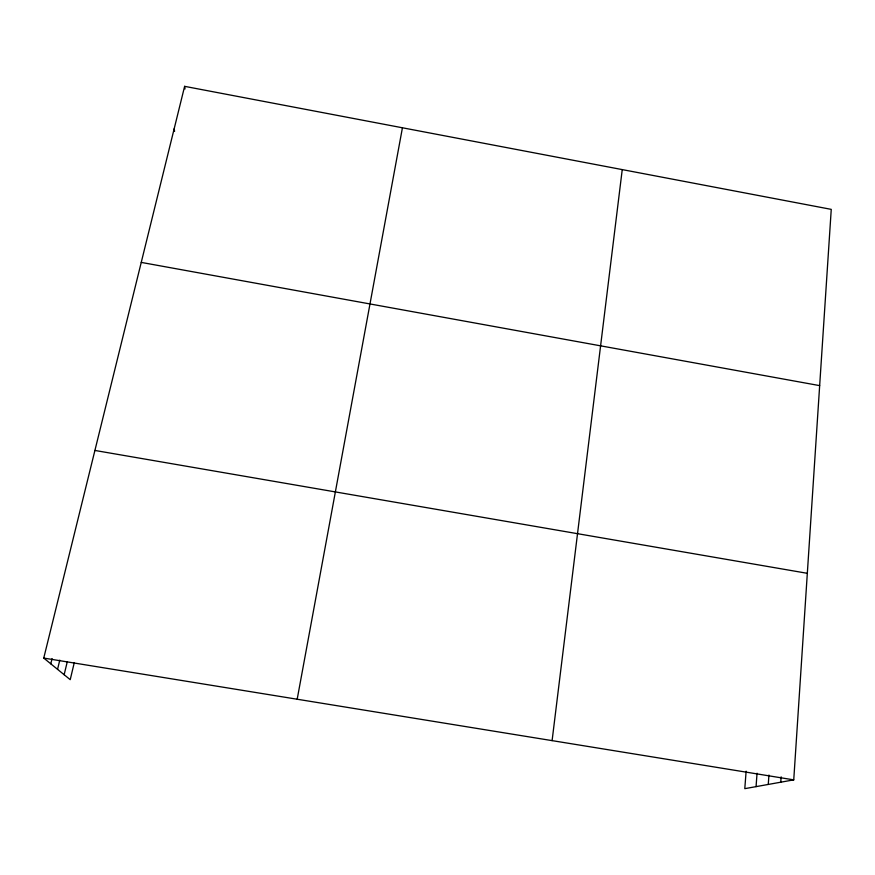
<?xml version="1.0" encoding="UTF-8"?>
<svg xmlns="http://www.w3.org/2000/svg" width="875" height="875" viewBox="0 0 875 875"><rect width="100%" height="100%" fill="white"/><g stroke="black" fill="none" stroke-linecap="round" stroke-linejoin="round"><path stroke-width="1.31" d="M746.134 771.181L744.789 788.659L793.745 779.866L831.25 209.366L184.625 86.341L43.75 658.077L70.219 679.667L74.298 662.561M780.763 782.195L781.134 776.836M768.261 784.438L768.939 775.064M756.055 786.636L757.05 773.227M552.103 740.622L622.245 169.597M297.183 699.234L402.434 127.783M64.148 674.712L67.309 661.587M57.553 669.331L59.773 660.144M50.783 663.819L52.073 658.569M43.75 658.077L793.745 779.866M94.916 450.45L807.319 573.311M141.247 262.402L819.667 385.623M174.158 128.811L174.595 131.338M184.625 86.341L185.019 88.987"/></g></svg>
